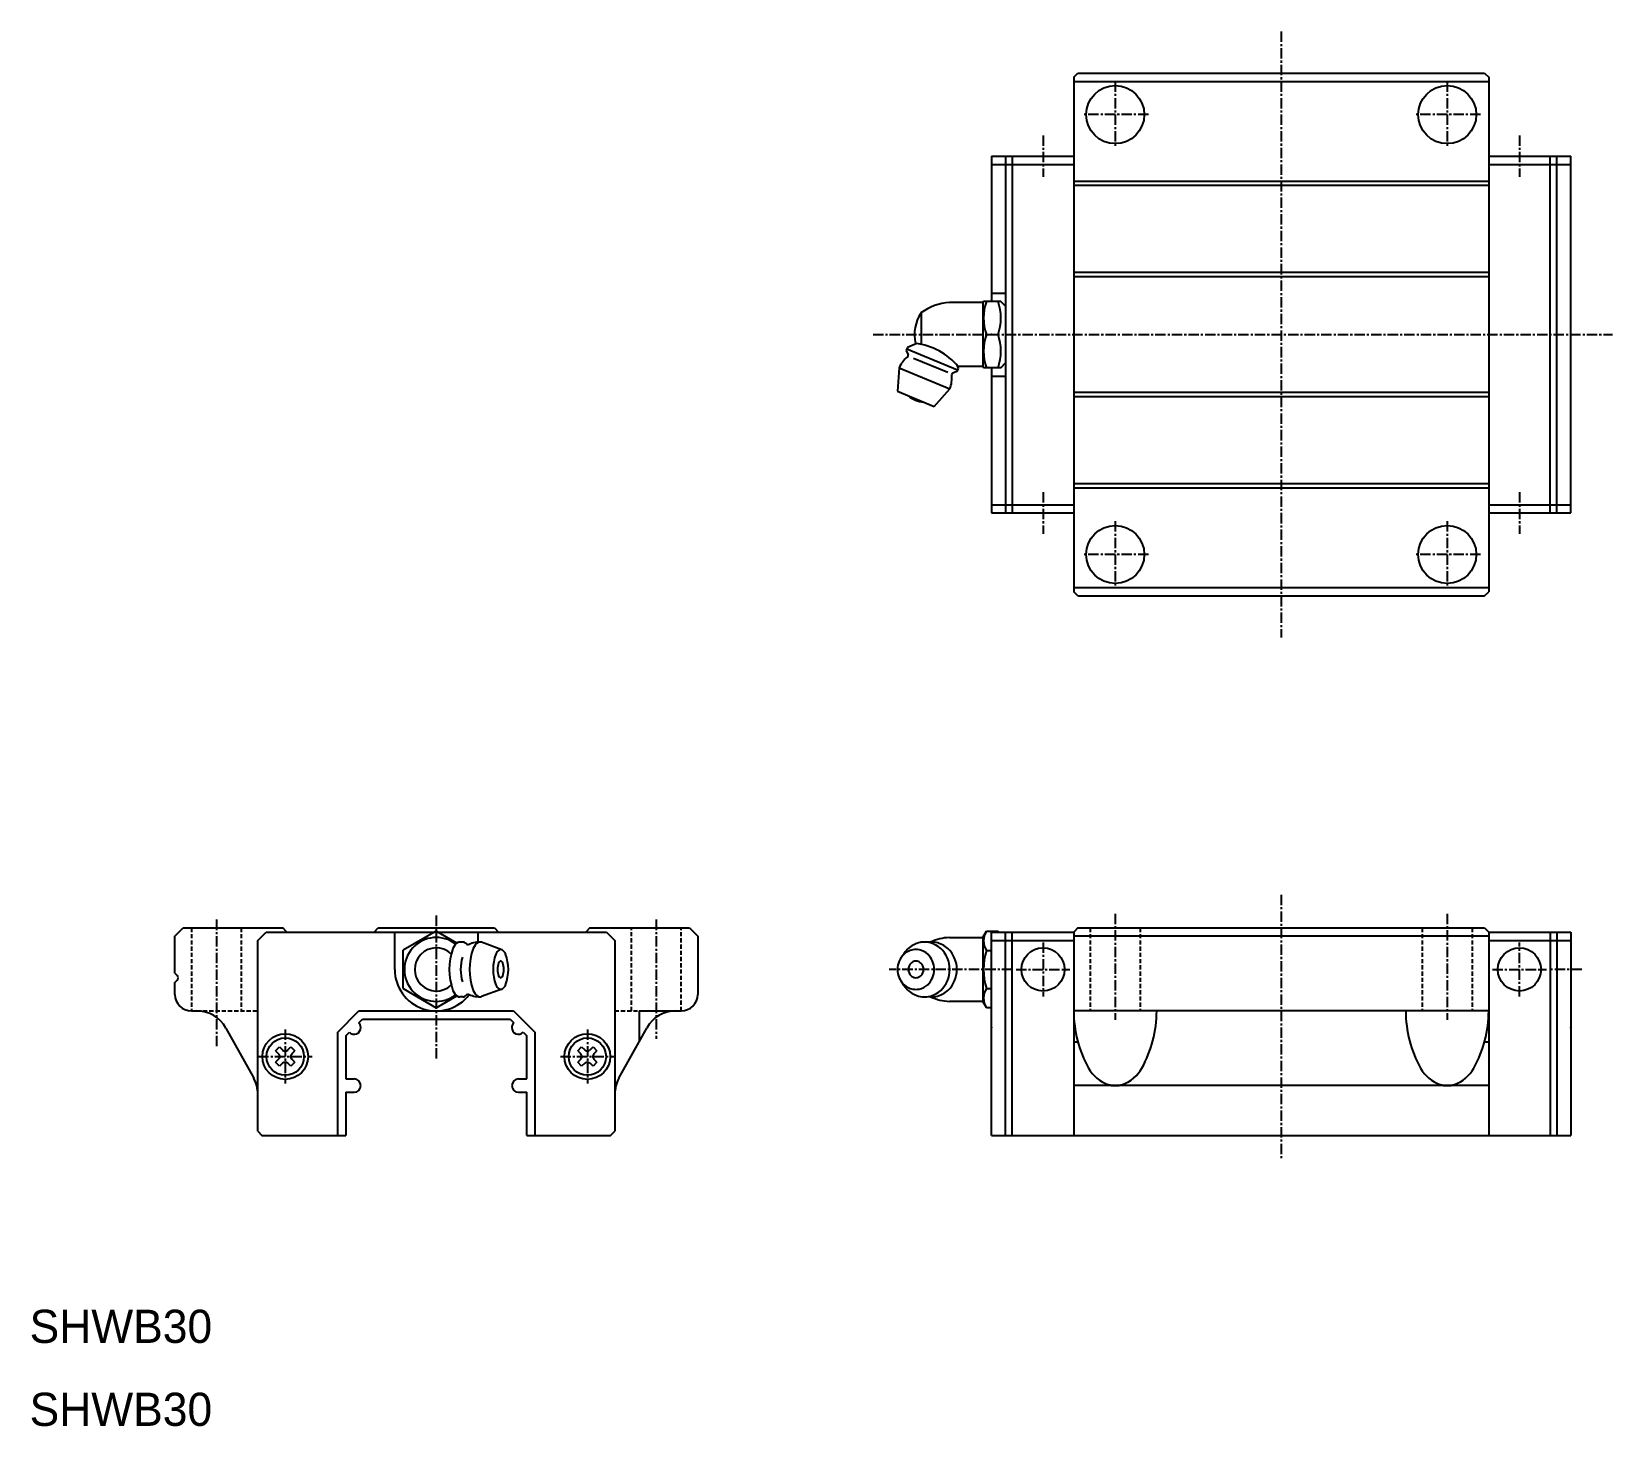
# Model space of a CAD drawing. Extents: x 10 to 201, y 10 to 178.
import ezdxf

# ---------------------------------------------------------------- set-up
doc = ezdxf.new("R2010")
doc.units = 0
doc.linetypes.add('CENTER', pattern=[2, 1.25, -0.25, 0.25, -0.25])
doc.linetypes.add('DASHED', pattern=[0.75, 0.5, -0.25])
doc.layers.get('0').update_dxf_attribs({"linetype": 'CONTINUOUS'})
doc.layers.add('CENTER', color=1, linetype='CENTER')

msp = doc.modelspace()

# ---------------------------------------------------------------- linework, layer by layer
at = {"color": 7, "linetype": 'CONTINUOUS'}
for p, q in [((135.8, 172.5), (136.3, 173)), ((135.8, 172.5), (135.8, 110.5)), ((135.8, 172), (185.8, 172)), ((136.3, 173), (185.3, 173)), ((185.3, 173), (185.8, 172.5)), ((185.8, 172.5), (185.8, 110.5)), ((125.9, 163), (135.8, 163)), ((125.9, 163), (125.9, 145.5)), ((125.9, 162), (135.8, 162)), ((127.6, 163), (127.6, 120)), ((128.4, 163), (128.4, 120)), ((185.8, 163), (195.7, 163)), ((185.8, 162), (195.7, 162)), ((193.2, 120), (193.2, 163)), ((194, 120), (194, 163)), ((195.7, 120), (195.7, 163)), ((135.8, 160), (185.8, 160)), ((135.8, 159.5), (185.8, 159.5)), ((135.8, 149), (185.8, 149)), ((135.8, 148.5), (185.8, 148.5)), ((124.84, 145.35), (120.84, 145.35)), ((124.93, 145.5), (124.84, 145.35)), ((124.84, 145.35), (124.84, 137.65)), ((127.02, 145.5), (124.93, 145.5)), ((125.9, 146.5), (127.6, 146.5)), ((127.6, 144.92), (127.02, 145.5)), ((117.4, 144.1), (117.4, 140.32)), ((125.28, 141.5), (126.68, 141.5)), ((115.78, 139.94), (115.63, 139.57)), ((115.63, 139.57), (115.84, 139.06)), ((115.71, 139.76), (121.8, 137.23)), ((116.9, 140.41), (115.78, 139.94)), ((114.77, 137.5), (114.57, 134.66)), ((114.77, 137.5), (120.87, 134.97)), ((116.49, 138.67), (120.64, 136.96)), ((121.7, 137.86), (121.88, 137.42)), ((121.88, 137.42), (121.73, 137.05)), ((124.84, 137.65), (121.88, 137.65)), ((124.84, 137.65), (124.93, 137.5)), ((127.02, 137.5), (124.93, 137.5)), ((125.9, 137.5), (125.9, 120)), ((127.02, 137.5), (127.6, 138.08)), ((121.73, 137.05), (121.22, 136.84)), ((125.9, 136.5), (127.6, 136.5)), ((114.57, 134.66), (119, 132.82)), ((119, 132.82), (120.87, 134.97)), ((185.8, 134.5), (135.8, 134.5)), ((185.8, 134), (135.8, 134)), ((185.8, 123.5), (135.8, 123.5)), ((185.8, 123), (135.8, 123)), ((125.9, 121), (135.8, 121)), ((125.9, 120), (135.8, 120)), ((185.8, 121), (195.7, 121)), ((185.8, 120), (195.7, 120)), ((185.8, 111), (135.8, 111)), ((136.3, 110), (135.8, 110.5)), ((185.3, 110), (185.8, 110.5)), ((136.3, 110), (185.3, 110)), ((27.5, 69), (28.5, 70)), ((27.5, 64.57), (27.5, 69)), ((28.5, 70), (40.5, 70)), ((37.5, 68.5), (38.5, 69.5)), ((38.5, 69.5), (79.5, 69.5)), ((41, 69.5), (40.5, 70)), ((51.5, 69.5), (52, 70)), ((52, 70), (66, 70)), ((54, 65), (54, 69.5)), ((59, 69.62), (55, 67.31)), ((61.49, 68.18), (59, 69.62)), ((64, 69.5), (64, 68.29)), ((66, 70), (66.5, 69.5)), ((66, 70), (66, 70)), ((77.5, 70), (77, 69.5)), ((77.5, 70), (89.5, 70)), ((79.5, 69.5), (80.5, 68.5)), ((89.5, 70), (90.5, 69)), ((90.5, 69), (90.5, 62)), ((120.84, 68.85), (124.84, 68.85)), ((124.84, 68.85), (125.28, 69.6)), ((124.84, 68.85), (124.84, 61.15)), ((125.28, 69.6), (126.68, 69.6)), ((125.9, 69.5), (135.8, 69.5)), ((125.9, 45), (125.9, 69.5)), ((126.73, 69.5), (126.68, 69.6)), ((127.6, 45), (127.6, 69.5)), ((128.4, 45), (128.4, 69.5)), ((136.3, 70), (135.8, 69.5)), ((135.8, 69.5), (135.8, 45)), ((185.8, 69), (135.8, 69)), ((136.3, 70), (185.3, 70)), ((185.3, 70), (185.8, 69.5)), ((185.8, 69.5), (195.7, 69.5)), ((185.8, 69.5), (185.8, 45)), ((193.2, 69.5), (193.2, 45)), ((194, 69.5), (194, 45)), ((195.7, 69.5), (195.7, 45)), ((37.5, 45.5), (37.5, 68.5)), ((55, 65), (55, 67.31)), ((62.19, 68.3), (61.82, 68.3)), ((66.89, 67.38), (64.44, 68.27)), ((80.5, 68.5), (80.5, 45.5)), ((115, 66.42), (115.37, 66.96)), ((125.28, 67.3), (125.9, 67.3)), ((125.9, 68.5), (135.8, 68.5)), ((185.8, 68.5), (195.7, 68.5)), ((55, 62.69), (55, 65)), ((27.5, 64.57), (27.78, 64.28)), ((27.5, 63.43), (27.78, 63.72)), ((27.5, 62), (27.5, 63.43)), ((115.37, 63.04), (115, 63.58)), ((115.37, 63.04), (115.38, 63.02)), ((55, 62.69), (59, 60.38)), ((59, 60.38), (61.49, 61.82)), ((62.19, 61.7), (61.82, 61.7)), ((66.89, 62.62), (64.44, 61.73)), ((124.84, 61.15), (120.84, 61.15)), ((125.28, 60.4), (124.84, 61.15)), ((125.28, 62.7), (125.9, 62.7)), ((29.5, 60), (30.15, 60)), ((47.1, 57.42), (49.68, 60)), ((49.68, 60), (68.32, 60)), ((68.32, 60), (70.9, 57.42)), ((83.43, 60), (88.5, 60)), ((83.43, 60), (83.43, 56.27)), ((125.28, 60.4), (125.9, 60.4)), ((185.8, 60), (135.8, 60)), ((33.64, 57.94), (37, 51.91)), ((47.1, 57.42), (47.1, 45)), ((48.1, 57.01), (48.53, 57.44)), ((49.66, 58.57), (50.09, 59)), ((50.09, 59), (67.91, 59)), ((67.91, 59), (68.34, 58.57)), ((69.47, 57.44), (69.9, 57.01)), ((70.9, 45), (70.9, 57.42)), ((81, 51.91), (84.36, 57.94)), ((39.64, 55.19), (40.11, 55.66)), ((40.11, 55.66), (40.48, 55.3)), ((41.12, 55.3), (41.49, 55.66)), ((41.49, 55.66), (41.96, 55.19)), ((48.1, 57.01), (48.1, 51.8)), ((69.9, 51.8), (69.9, 57.01)), ((76.04, 55.19), (76.51, 55.66)), ((76.51, 55.66), (76.88, 55.3)), ((77.52, 55.3), (77.89, 55.66)), ((77.89, 55.66), (78.36, 55.19)), ((135.8, 56.27), (136.29, 56.27)), ((185.31, 56.27), (185.8, 56.27)), ((39.64, 55.19), (40, 54.82)), ((40, 54.18), (39.64, 53.81)), ((40.11, 53.34), (39.64, 53.81)), ((40.48, 53.7), (40.11, 53.34)), ((41.49, 53.34), (41.12, 53.7)), ((41.96, 53.81), (41.49, 53.34)), ((41.6, 54.82), (41.96, 55.19)), ((41.96, 53.81), (41.6, 54.18)), ((76.04, 55.19), (76.4, 54.82)), ((76.4, 54.18), (76.04, 53.81)), ((76.51, 53.34), (76.04, 53.81)), ((76.88, 53.7), (76.51, 53.34)), ((77.89, 53.34), (77.52, 53.7)), ((78.36, 53.81), (77.89, 53.34)), ((78, 54.82), (78.36, 55.19)), ((78.36, 53.81), (78, 54.18)), ((48.1, 51.8), (49.1, 51.8)), ((68.9, 51.8), (69.9, 51.8)), ((48.1, 50.2), (48.1, 45)), ((48.1, 50.2), (49.1, 50.2)), ((68.9, 50.2), (69.9, 50.2)), ((69.9, 45), (69.9, 50.2)), ((185.8, 51), (135.8, 51)), ((37.5, 45.5), (38, 45)), ((38, 45), (48.1, 45)), ((69.9, 45), (80, 45)), ((80, 45), (80.5, 45.5)), ((125.9, 45), (195.7, 45))]:
    msp.add_line(p, q, dxfattribs=at)
at = {"color": 3, "linetype": 'DASHED'}
for p, q in [((29.5, 70), (29.5, 60)), ((35.5, 70), (35.5, 60)), ((82.5, 60), (82.5, 70)), ((88.5, 60), (88.5, 70)), ((137.8, 70), (137.8, 60)), ((143.8, 70), (143.8, 60)), ((177.8, 70), (177.8, 60)), ((183.8, 70), (183.8, 60)), ((30.15, 60), (37.5, 60)), ((80.5, 60), (83.43, 60))]:
    msp.add_line(p, q, dxfattribs=at)
at = {"color": 7, "linetype": 'CONTINUOUS'}
for centre, radius in [((140.8, 168), 3.5), ((180.8, 168), 3.5), ((140.8, 115), 3.5), ((180.8, 115), 3.5), ((132.1, 65), 2.6), ((189.5, 65), 2.6), ((40.8, 54.5), 2.75), ((77.2, 54.5), 2.75), ((40.8, 54.5), 2.25), ((77.2, 54.5), 2.25)]:
    msp.add_circle(centre, radius, dxfattribs=at)
for centre, radius, start, end in [((121.07, 139.35), 6, 92.1789, 127.7261), ((130.88, 143.5), 5.95, 160.3465, 199.6535), ((121.08, 143.5), 5.95, 340.3465, 19.6535), ((121.32, 141.5), 4.7, 146.4138, 193.1788), ((130.88, 139.5), 5.95, 160.3465, 199.6535), ((121.08, 139.5), 5.95, 340.3465, 19.6535), ((115.66, 138.99), 0.2, 308.1641, 22.5004), ((115.77, 132.49), 8, 40.1892, 83.034), ((117.82, 136.23), 3.3, 128.1639, 157.4998), ((117.82, 136.23), 3.3, 337.5, 6.836), ((121.29, 136.65), 0.2, 112.4996, 186.8355), ((117.95, 136.55), 3.2, 229.29, 265.71), ((59, 65), 3.85, 52.5077, 307.4921), ((121.07, 62.85), 6, 92.1777, 114.8938), ((127.01, 68.45), 2.08, 146.4718, 213.5286), ((59, 65), 2.6, 46.6213, 313.3788), ((67.87, 65), 7.31, 159.7619, 200.2379), ((62.32, 67.05), 1.4, 121.1003, 160.1439), ((61.82, 67.8), 0.505, 90.9032, 115.752), ((62.19, 67.8), 0.505, 64.248, 90.9029), ((61.69, 67.05), 1.4, 39.4278, 58.8997), ((64.27, 65), 3.3, 90, 117.0545), ((70.31, 65), 7.31, 159.7619, 200.2379), ((64.77, 67.05), 1.4, 121.1003, 160.1439), ((64.27, 67.8), 0.505, 68.6875, 115.752), ((71.15, 65), 5.31, 159.7307, 200.2693), ((67.13, 66.49), 1.02, 121.0514, 160.104), ((66.76, 67.03), 0.368, 64.287, 115.7129), ((66.4, 66.49), 1.02, 19.896, 58.9485), ((62.37, 65), 5.31, 339.7307, 20.2693), ((117.1, 65), 2.53, 133.386, 226.6139), ((116.81, 65.26), 2.15, 101.0363, 132.5263), ((118.25, 65), 3.48, 133.3861, 145.8068), ((117.85, 65.35), 2.95, 101.0363, 132.5263), ((116.79, 65.35), 2.05, 79.1808, 100.8192), ((116.76, 65.26), 2.15, 47.4737, 78.9636), ((117.82, 65.48), 2.82, 90, 100.8192), ((117.82, 65.48), 2.82, 79.1807, 90), ((116.47, 65), 2.53, 313.386, 46.6139), ((118.68, 65.48), 2.82, 90.0202, 98.7858), ((117.78, 65.35), 2.95, 47.4736, 78.9636), ((118.68, 65.48), 2.82, 79.062, 90.0202), ((118.64, 65.35), 2.95, 47.3549, 78.8449), ((117.39, 65), 3.48, 313.3861, 46.6139), ((118.25, 65), 3.48, 313.2674, 46.4951), ((132.74, 65), 7.81, 162.8691, 197.1308), ((59, 65), 5, 180, 322.6126), ((67.24, 65), 5.31, 163.6264, 196.3729), ((68.59, 65), 2.22, 159.7738, 200.2262), ((66.91, 65.62), 0.423, 121.1185, 160.1588), ((66.76, 65.85), 0.153, 64.2337, 115.7663), ((66.61, 65.62), 0.423, 19.8412, 58.8814), ((64.93, 65), 2.22, 339.7738, 20.2262), ((116.92, 65), 1.05, 133.386, 226.6139), ((116.8, 65.11), 0.895, 101.0363, 132.5263), ((116.79, 65.15), 0.855, 79.1807, 100.8192), ((116.77, 65.11), 0.895, 47.4737, 78.9636), ((116.66, 65), 1.05, 313.386, 46.6139), ((27.5, 64), 0.4, 0, 45.0002), ((27.5, 64), 0.4, 314.9998, 0), ((67.13, 63.51), 1.02, 199.896, 238.9485), ((66.91, 64.38), 0.423, 199.8412, 238.8814), ((66.76, 64.15), 0.153, 244.2337, 295.7663), ((66.61, 64.38), 0.423, 301.1185, 340.1588), ((66.4, 63.51), 1.02, 301.0514, 340.104), ((116.81, 64.74), 2.15, 227.4737, 258.9637), ((118.25, 65), 3.48, 214.6529, 226.6139), ((116.8, 64.89), 0.895, 227.4737, 258.9637), ((116.79, 64.85), 0.855, 259.1808, 280.8192), ((116.77, 64.89), 0.895, 281.0363, 312.5263), ((116.76, 64.74), 2.15, 281.0363, 312.5263), ((29.5, 62), 2, 180, 270), ((62.32, 62.95), 1.4, 199.8561, 238.8996), ((61.82, 62.2), 0.505, 244.2479, 270.3932), ((62.19, 62.2), 0.505, 270.3929, 295.752), ((61.69, 62.95), 1.4, 301.1003, 320.5701), ((64.27, 65), 3.3, 242.9455, 270), ((64.77, 62.95), 1.4, 199.8561, 238.8996), ((64.27, 62.2), 0.505, 244.2479, 289.9356), ((66.76, 62.97), 0.368, 244.287, 295.7129), ((88.5, 62), 2, 270, 0), ((117.85, 64.65), 2.95, 227.4736, 258.9636), ((116.79, 64.65), 2.05, 259.1808, 280.8192), ((117.82, 64.52), 2.82, 259.1808, 280.8192), ((118.68, 64.52), 2.82, 261.2578, 280.7005), ((117.78, 64.65), 2.95, 281.0363, 312.5263), ((121.07, 67.15), 6, 245.1062, 267.8223), ((118.64, 64.65), 2.95, 280.9176, 312.4077), ((127.01, 61.55), 2.08, 146.4713, 213.5276), ((30.15, 56), 4, 29.0545, 89.9998), ((87.85, 56), 4, 90.0001, 150.9455), ((150, 60), 14.2, 179.9999, 209.0474), ((131.6, 60), 14.2, 330.9525, 359.9999), ((190, 60), 14.2, 179.9999, 209.0475), ((171.6, 60), 14.2, 330.9524, 359.9999), ((49.1, 58), 0.8, 224.7076, 0), ((49.1, 58), 0.8, 0, 45.2923), ((68.9, 58), 0.8, 134.7077, 180), ((68.9, 58), 0.8, 180, 315.2924), ((40.8, 55.61), 0.45, 225.0002, 314.9998), ((77.2, 55.61), 0.45, 225.0002, 314.9998), ((39.69, 54.5), 0.45, 314.9998, 45.0002), ((40.8, 53.39), 0.45, 45.0002, 134.9998), ((41.91, 54.5), 0.45, 134.9998, 225.0002), ((76.09, 54.5), 0.45, 314.9998, 45.0002), ((77.2, 53.39), 0.45, 45.0002, 134.9998), ((78.31, 54.5), 0.45, 134.9998, 225.0002), ((33.5, 49.96), 4, 0, 29.0546), ((49.1, 51), 0.8, 0, 90), ((68.9, 51), 0.8, 90, 180), ((84.5, 49.96), 4, 150.9454, 180), ((141.56, 55.46), 4.63, 210.6579, 249.3249), ((140.04, 55.46), 4.63, 290.675, 329.342), ((181.56, 55.46), 4.63, 210.6579, 249.3249), ((180.04, 55.46), 4.63, 290.6749, 329.3419), ((49.1, 51), 0.8, 270, 0), ((68.9, 51), 0.8, 180, 270), ((140.8, 53.83), 2.83, 252.1011, 270), ((140.8, 53.83), 2.83, 270, 287.8988), ((180.8, 53.83), 2.83, 252.1012, 270.0001), ((180.8, 53.83), 2.83, 270.0001, 287.8987)]:
    msp.add_arc(centre, radius, start, end, dxfattribs=at)
for p in [(125.9, 141.5), (195.7, 141.5), (59, 70), (125.9, 58), (195.7, 58)]:
    msp.add_point(p, dxfattribs=at)
at = {"layer": 'CENTER', "color": 1, "linetype": 'CENTER'}
for p, q in [((160.8, 178), (160.8, 105)), ((140.8, 172), (140.8, 164)), ((180.8, 172), (180.8, 164)), ((144.8, 168), (136.8, 168)), ((184.8, 168), (176.8, 168)), ((132.1, 165.5), (132.1, 160.5)), ((189.5, 165.5), (189.5, 160.5)), ((111.62, 141.5), (200.7, 141.5)), ((132.1, 122.5), (132.1, 117.5)), ((189.5, 122.5), (189.5, 117.5)), ((140.8, 119), (140.8, 111)), ((180.8, 119), (180.8, 111)), ((144.8, 115), (136.8, 115)), ((184.8, 115), (176.8, 115)), ((160.8, 74), (160.8, 42)), ((32.5, 71), (32.5, 55.69)), ((59, 71.5), (59, 54)), ((85.5, 71), (85.5, 56.64)), ((140.8, 71.72), (140.8, 58.91)), ((180.8, 71.72), (180.8, 58.91)), ((132.1, 68.25), (132.1, 61.75)), ((189.5, 61.75), (189.5, 68.25)), ((128.4, 65), (113.57, 65)), ((128.85, 65), (135.35, 65)), ((186.25, 65), (192.75, 65)), ((197, 65), (193.2, 65)), ((40.8, 57.75), (40.8, 51.25)), ((77.2, 57.75), (77.2, 51.25)), ((37.55, 54.5), (44.05, 54.5)), ((73.95, 54.5), (80.45, 54.5))]:
    msp.add_line(p, q, dxfattribs=at)

# ---------------------------------------------------------------- texts
at = {"color": 7, "linetype": 'CONTINUOUS'}
for p in [(10, 20), (10, 10)]:
    msp.add_text('SHWB30', height=4, dxfattribs=at).set_placement(p)

doc.saveas('drawing.dxf')
